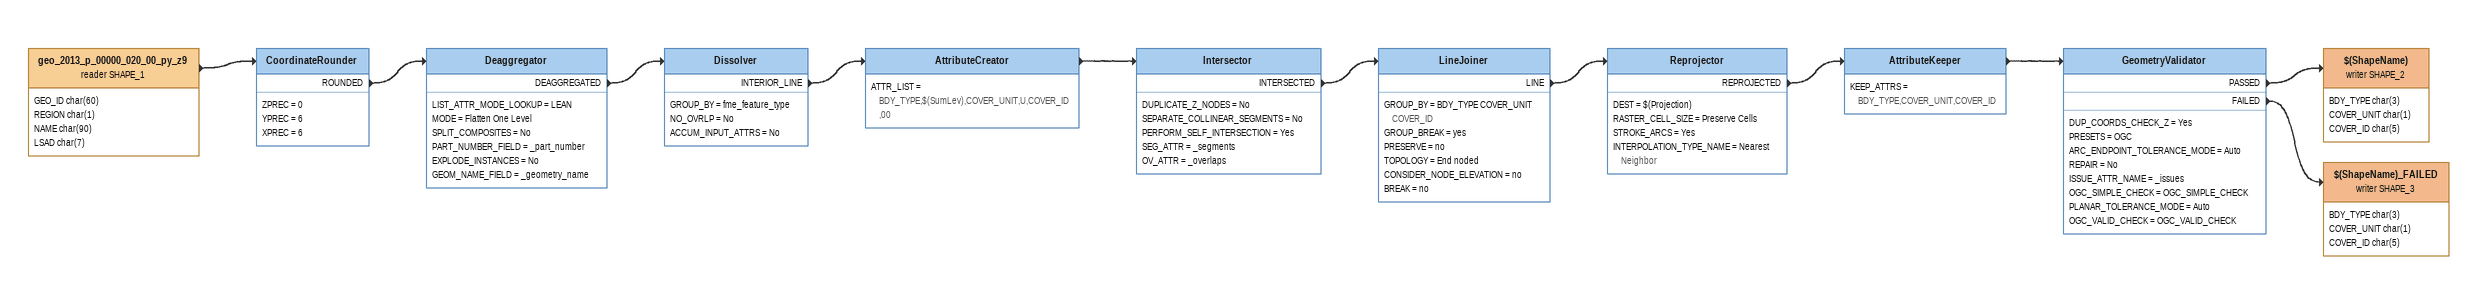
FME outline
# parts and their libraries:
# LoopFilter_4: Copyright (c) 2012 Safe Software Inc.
geo_2013_p_00000_020_00_py_z9 (reader SHAPE_1)
    attributes: GEO_ID char(60), REGION char(1), NAME char(90), LSAD char(7)
    -> CoordinateRounder
CoordinateRounder
    ZPREC = 0
    YPREC = 6
    XPREC = 6
    ROUNDED -> Deaggregator
Deaggregator
    LIST_ATTR_MODE_LOOKUP = LEAN
    MODE = Flatten One Level
    SPLIT_COMPOSITES = No
    PART_NUMBER_FIELD = _part_number
    EXPLODE_INSTANCES = No
    GEOM_NAME_FIELD = _geometry_name
    DEAGGREGATED -> Dissolver
Dissolver
    GROUP_BY = fme_feature_type
    NO_OVRLP = No
    ACCUM_INPUT_ATTRS = No
    INTERIOR_LINE -> AttributeCreator
AttributeCreator
    ATTR_LIST = BDY_TYPE,$(SumLev),COVER_UNIT,U,COVER_ID,00
    -> Intersector
Intersector
    DUPLICATE_Z_NODES = No
    SEPARATE_COLLINEAR_SEGMENTS = No
    PERFORM_SELF_INTERSECTION = Yes
    SEG_ATTR = _segments
    OV_ATTR = _overlaps
    INTERSECTED -> LineJoiner
LineJoiner
    GROUP_BY = BDY_TYPE COVER_UNIT COVER_ID
    GROUP_BREAK = yes
    PRESERVE = no
    TOPOLOGY = End noded
    CONSIDER_NODE_ELEVATION = no
    BREAK = no
    LINE -> Reprojector
Reprojector
    DEST = $(Projection)
    RASTER_CELL_SIZE = Preserve Cells
    STROKE_ARCS = Yes
    INTERPOLATION_TYPE_NAME = Nearest Neighbor
    REPROJECTED -> AttributeKeeper
AttributeKeeper
    KEEP_ATTRS = BDY_TYPE,COVER_UNIT,COVER_ID
    -> GeometryValidator
GeometryValidator
    DUP_COORDS_CHECK_Z = Yes
    PRESETS = OGC
    ARC_ENDPOINT_TOLERANCE_MODE = Auto
    REPAIR = No
    ISSUE_ATTR_NAME = _issues
    OGC_SIMPLE_CHECK = OGC_SIMPLE_CHECK
    PLANAR_TOLERANCE_MODE = Auto
    OGC_VALID_CHECK = OGC_VALID_CHECK
    PASSED -> $(ShapeName) (writer SHAPE_2)
    FAILED -> $(ShapeName)_FAILED (writer SHAPE_3)
$(ShapeName) (writer SHAPE_2)
    attributes: BDY_TYPE char(3), COVER_UNIT char(1), COVER_ID char(5)
$(ShapeName)_FAILED (writer SHAPE_3)
    attributes: BDY_TYPE char(3), COVER_UNIT char(1), COVER_ID char(5)
